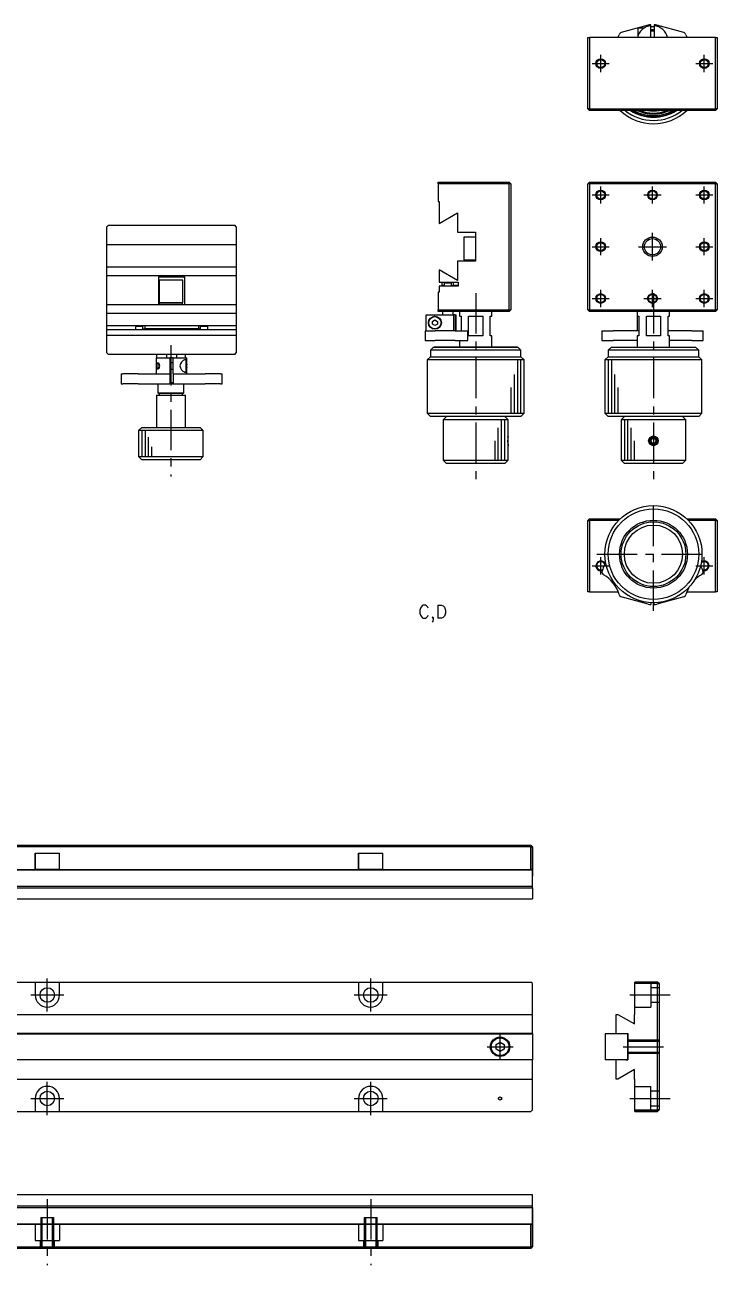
# Model space of a CAD drawing. Extents: x 18 to 806, y 13 to 406.
# Drawn here: x 217.9 to 432, y 22.8 to 406.3 of the extents above; entities that cross this region are included whole.
import ezdxf

# ---------------------------------------------------------------- set-up
doc = ezdxf.new("R2010")
doc.units = 0
doc.header["$LTSCALE"] = 10
doc.linetypes.add('CENTER', pattern=[2, 1.25, -0.25, 0.25, -0.25])
doc.linetypes.add('DASHED', pattern=[3.5, 2, -1.5])
doc.layers.get('0').update_dxf_attribs({"linetype": 'CONTINUOUS'})
doc.layers.add('CENTER', color=1, linetype='CENTER')
doc.styles.get("Standard").update_dxf_attribs({"font": 'txt.shx', "bigfont": '@extfont2.shx'})

msp = doc.modelspace()

# ---------------------------------------------------------------- linework, layer by layer
at = {"color": 7, "linetype": 'CONTINUOUS'}
for p, q in [((410.695905, 406.182148), (402.349441, 403.94572)), ((407.49, 405.252519), (407.49, 402.87321)), ((409.278451, 405.252519), (407.49, 405.252519)), ((411.49, 406.07613), (411.49, 406.327456)), ((411.49, 402.352519), (411.49, 406.07613)), ((412.489981, 404.352519), (411.49, 404.352519)), ((412.49, 406.327456), (412.49, 406.07613)), ((412.49, 406.07613), (412.49, 402.352519)), ((421.630559, 403.94572), (413.284095, 406.182148)), ((391.99, 380.352519), (391.99, 402.352519)), ((391.99, 402.352519), (392.49, 402.352519)), ((392.49, 402.352519), (392.49, 380.352519)), ((431.49, 402.352519), (392.49, 402.352519)), ((431.49, 380.352519), (431.49, 402.352519)), ((431.49, 402.352519), (431.99, 402.352519)), ((431.99, 402.352519), (431.99, 380.352519)), ((392.49, 379.852519), (391.99, 380.352519)), ((392.49, 380.352519), (391.99, 380.352519)), ((392.49, 379.852519), (392.49, 380.352519)), ((392.49, 380.352519), (431.49, 380.352519)), ((431.49, 379.852519), (392.49, 379.852519)), ((431.49, 379.852519), (431.49, 380.352519)), ((431.99, 380.352519), (431.49, 380.352519)), ((431.49, 379.852519), (431.99, 380.352519)), ((345.717481, 357.71), (367.717481, 357.71)), ((345.717481, 357.21), (345.717481, 357.71)), ((345.717481, 357.21), (345.717481, 351.71)), ((367.717481, 357.21), (345.717481, 357.21)), ((367.717481, 357.71), (367.717481, 357.21)), ((368.217481, 357.21), (367.717481, 357.71)), ((367.717481, 318.21), (367.717481, 357.21)), ((368.217481, 357.21), (367.717481, 357.21)), ((368.217481, 357.21), (368.217481, 318.21)), ((392.49, 357.71), (391.99, 357.21)), ((391.99, 318.21), (391.99, 357.21)), ((392.49, 357.21), (391.99, 357.21)), ((392.49, 357.21), (392.49, 357.71)), ((392.49, 357.71), (431.49, 357.71)), ((431.49, 357.21), (392.49, 357.21)), ((392.49, 357.21), (392.49, 318.21)), ((431.49, 357.21), (431.49, 357.71)), ((431.99, 357.21), (431.49, 357.71)), ((431.49, 318.21), (431.49, 357.21)), ((431.49, 357.21), (431.99, 357.21)), ((431.99, 357.21), (431.99, 318.21)), ((345.717481, 351.71), (346.017481, 351.71)), ((346.017481, 351.71), (346.017481, 344.883205)), ((346.017481, 344.883205), (351.717481, 348.174102)), ((351.717481, 348.174102), (351.717481, 342.21)), ((243.81, 344.37), (243.31, 343.87)), ((243.31, 338.37), (243.31, 343.87)), ((243.81, 344.37), (282.81, 344.37)), ((283.31, 343.87), (282.81, 344.37)), ((283.31, 343.87), (283.31, 338.37)), ((351.717481, 342.21), (357.217481, 342.21)), ((357.217481, 342.21), (357.217481, 333.21)), ((243.31, 338.37), (283.31, 338.37)), ((243.31, 331.543205), (243.31, 338.37)), ((283.31, 338.37), (283.31, 331.543205)), ((357.217481, 340.71), (353.667481, 340.71)), ((357.217481, 340.71), (353.667481, 340.71)), ((353.667481, 340.71), (353.667481, 333.71)), ((357.217481, 340.71), (356.740131, 340.71)), ((357.217481, 340.71), (356.740131, 340.71)), ((353.667481, 333.71), (357.217481, 333.71)), ((355.317481, 333.71), (355.317481, 333.21)), ((243.31, 331.543205), (283.31, 331.543205)), ((243.31, 328.87), (243.31, 331.543205)), ((283.31, 331.543205), (283.31, 328.87)), ((346.017481, 330.536795), (346.017481, 326.71)), ((351.717481, 327.245898), (346.017481, 330.536795)), ((357.217481, 333.21), (351.717481, 333.21)), ((351.717481, 333.21), (351.717481, 327.245898)), ((243.31, 328.87), (283.31, 328.87)), ((243.31, 319.87), (243.31, 328.87)), ((260.077572, 328.87), (259.21122, 328.37)), ((259.21122, 328.37), (267.40878, 328.37)), ((259.21122, 328.37), (259.21122, 319.87)), ((266.747868, 327.37), (259.447868, 327.37)), ((259.447868, 327.37), (259.447868, 320.37)), ((267.40878, 328.37), (266.542428, 328.87)), ((266.747868, 320.37), (266.747868, 327.37)), ((267.40878, 319.87), (267.40878, 328.37)), ((283.31, 328.87), (283.31, 319.87)), ((346.017481, 326.71), (351.917481, 326.71)), ((346.917481, 325.71), (346.917481, 326.71)), ((347.867481, 326.71), (347.567481, 326.41)), ((349.264222, 326.41), (347.567481, 326.41)), ((347.567481, 326.41), (347.567481, 325.51)), ((349.867481, 326.41), (349.264222, 326.41)), ((349.867481, 326.41), (349.567481, 326.71)), ((349.867481, 325.51), (349.867481, 326.41)), ((350.417481, 325.71), (350.417481, 326.71)), ((351.917481, 326.71), (351.917481, 325.51)), ((346.017481, 323.71), (345.717481, 323.71)), ((345.717481, 323.71), (345.717481, 318.21)), ((346.017481, 325.51), (346.017481, 323.71)), ((346.717486, 325.51), (346.017481, 325.51)), ((347.217486, 325.51), (346.717486, 325.51)), ((347.567481, 325.71), (346.917481, 325.71)), ((350.217476, 325.51), (347.217486, 325.51)), ((349.867481, 325.71), (350.417481, 325.71)), ((350.717476, 325.51), (350.217476, 325.51)), ((351.917481, 325.71), (350.417481, 325.71)), ((351.917481, 325.51), (350.717476, 325.51)), ((243.31, 319.87), (283.31, 319.87)), ((243.31, 317.196795), (243.31, 319.87)), ((259.447868, 320.37), (266.747868, 320.37)), ((266.697868, 320.37), (259.497868, 320.37)), ((259.497868, 320.37), (259.497868, 319.87)), ((266.697868, 319.87), (266.697868, 320.37)), ((283.31, 319.87), (283.31, 317.196795)), ((243.31, 317.196795), (283.31, 317.196795)), ((243.31, 313.37), (243.31, 317.196795)), ((283.31, 317.196795), (283.31, 313.37)), ((341.99387, 311.71), (341.99387, 316.71)), ((341.99387, 316.71), (350.440381, 316.71)), ((343.967481, 314.643013), (344.717481, 315.076025)), ((343.967481, 313.776987), (343.967481, 314.643013)), ((344.717481, 315.076025), (345.467481, 314.643013)), ((345.467481, 314.643013), (345.467481, 313.776987)), ((345.717481, 318.21), (367.717481, 318.21)), ((345.717481, 317.71), (345.717481, 318.21)), ((367.717481, 317.71), (345.717481, 317.71)), ((347.097481, 317.71), (347.097481, 316.71)), ((350.337481, 316.71), (350.337481, 317.71)), ((350.440381, 316.71), (350.440381, 311.71)), ((350.983721, 316.71), (350.440381, 316.71)), ((350.983721, 316.71), (350.983721, 311.71)), ((350.983721, 316.71), (351.317481, 316.71)), ((351.317481, 311.71), (351.317481, 316.71)), ((352.317481, 317.71), (352.317481, 316.21)), ((352.317481, 316.21), (352.817481, 316.21)), ((352.817481, 316.21), (352.817481, 311.71)), ((355.138032, 316.21), (359.496931, 316.21)), ((355.138032, 310.21), (355.138032, 316.21)), ((359.496931, 316.21), (359.496931, 310.21)), ((361.817481, 316.21), (362.317481, 316.21)), ((361.817481, 310.21), (361.817481, 316.21)), ((362.317481, 316.21), (362.317481, 317.71)), ((367.717481, 318.21), (368.217481, 318.21)), ((367.717481, 318.21), (367.717481, 317.71)), ((367.717481, 317.71), (368.217481, 318.21)), ((391.99, 318.21), (392.49, 318.21)), ((391.99, 318.21), (392.49, 317.71)), ((392.49, 317.71), (392.49, 318.21)), ((392.49, 318.21), (431.49, 318.21)), ((431.49, 317.71), (392.49, 317.71)), ((407.24, 316.71), (407.29, 316.71)), ((407.24, 316.71), (407.24, 314.213396)), ((407.29, 317.71), (407.29, 316.21)), ((407.29, 316.21), (407.79, 316.21)), ((407.79, 316.21), (407.79, 310.21)), ((410.110551, 316.21), (414.469449, 316.21)), ((410.110551, 310.21), (410.110551, 316.21)), ((414.469449, 316.21), (414.469449, 310.21)), ((416.79, 316.21), (417.29, 316.21)), ((416.79, 310.21), (416.79, 316.21)), ((417.29, 316.21), (417.29, 317.71)), ((431.49, 317.71), (431.49, 318.21)), ((431.99, 318.21), (431.49, 318.21)), ((431.49, 317.71), (431.99, 318.21)), ((243.31, 313.37), (283.31, 313.37)), ((243.31, 312.17), (243.31, 313.37)), ((243.31, 312.17), (283.31, 312.17)), ((243.31, 310.37), (243.31, 312.17)), ((252.46, 313.37), (252.16, 313.07)), ((254.46, 313.07), (252.16, 313.07)), ((252.16, 313.07), (252.16, 312.17)), ((254.46, 313.07), (254.16, 313.37)), ((254.46, 312.17), (254.46, 313.07)), ((254.46, 312.37), (255.01, 312.37)), ((255.01, 313.37), (255.01, 312.37)), ((271.61, 312.37), (255.01, 312.37)), ((271.61, 313.37), (271.61, 312.37)), ((271.61, 312.37), (272.16, 312.37)), ((272.46, 313.37), (272.16, 313.07)), ((274.46, 313.07), (272.16, 313.07)), ((272.16, 313.07), (272.16, 312.17)), ((274.46, 313.07), (274.16, 313.37)), ((274.46, 312.17), (274.46, 313.07)), ((283.31, 313.37), (283.31, 312.17)), ((283.31, 312.17), (283.31, 310.37)), ((341.742544, 311.71), (341.742544, 308.71)), ((341.742544, 311.71), (341.887852, 311.71)), ((341.887852, 311.71), (344.12428, 311.71)), ((344.717481, 313.343975), (343.967481, 313.776987)), ((344.12428, 311.71), (344.829049, 311.71)), ((345.467481, 313.776987), (344.717481, 313.343975)), ((350.947828, 311.71), (344.829049, 311.71)), ((350.947828, 311.71), (352.150113, 311.71)), ((352.150113, 311.71), (354.047881, 311.71)), ((354.047881, 311.71), (354.881481, 311.71)), ((354.881481, 308.71), (354.881481, 311.71)), ((396.354239, 311.71), (396.409996, 311.71)), ((396.354239, 311.71), (396.354239, 308.71)), ((396.409996, 311.71), (397.207739, 311.71)), ((397.207739, 311.71), (399.877502, 311.71)), ((407.79, 311.71), (399.877502, 311.71)), ((407.24, 314.213396), (407.24, 311.71)), ((424.102498, 311.71), (416.79, 311.71)), ((424.102498, 311.71), (426.772261, 311.71)), ((426.772261, 311.71), (427.570004, 311.71)), ((427.570004, 311.71), (427.625761, 311.71)), ((427.625761, 308.71), (427.625761, 311.71)), ((243.31, 304.87), (243.31, 310.37)), ((243.31, 310.37), (283.31, 310.37)), ((283.31, 310.37), (283.31, 304.87)), ((341.742544, 308.71), (341.887852, 308.71)), ((341.887852, 308.71), (344.12428, 308.71)), ((344.12428, 308.71), (344.829049, 308.71)), ((350.947828, 308.71), (344.829049, 308.71)), ((350.947828, 308.71), (352.150113, 308.71)), ((352.150113, 308.71), (354.047881, 308.71)), ((352.317481, 308.71), (352.317481, 306.71)), ((354.047881, 308.71), (354.881481, 308.71)), ((359.496931, 310.21), (355.138032, 310.21)), ((359.496931, 310.21), (355.138032, 310.21)), ((362.317481, 310.21), (361.817481, 310.21)), ((362.317481, 310.21), (361.817481, 310.21)), ((362.317481, 306.71), (362.317481, 310.21)), ((396.354239, 308.71), (396.409996, 308.71)), ((396.409996, 308.71), (397.207739, 308.71)), ((397.207739, 308.71), (399.877502, 308.71)), ((407.29, 308.71), (399.877502, 308.71)), ((407.79, 310.21), (407.29, 310.21)), ((407.29, 310.21), (407.29, 306.71)), ((414.469449, 310.21), (410.110551, 310.21)), ((417.29, 310.21), (416.79, 310.21)), ((417.29, 306.71), (417.29, 310.21)), ((424.102498, 308.71), (417.29, 308.71)), ((424.102498, 308.71), (426.772261, 308.71)), ((426.772261, 308.71), (427.570004, 308.71)), ((427.570004, 308.71), (427.625761, 308.71)), ((243.31, 304.87), (243.81, 304.37)), ((282.81, 304.37), (243.81, 304.37)), ((258.56, 303.37), (262.81, 303.37)), ((258.56, 303.37), (258.56, 298.37)), ((258.597868, 304.37), (258.597868, 303.37)), ((261.69, 304.37), (261.69, 303.37)), ((262.81, 303.37), (262.81, 298.37)), ((263.81, 303.37), (262.81, 303.37)), ((263.81, 303.37), (268.06, 303.37)), ((263.81, 298.37), (263.81, 303.37)), ((264.93, 303.37), (264.93, 304.37)), ((267.597868, 303.37), (267.597868, 304.37)), ((268.06, 300.872878), (268.06, 303.37)), ((282.81, 304.37), (283.31, 304.87)), ((343.317481, 303.71), (342.317481, 302.71)), ((344.317481, 306.71), (343.317481, 305.71)), ((371.317481, 305.71), (343.317481, 305.71)), ((343.317481, 305.71), (343.317481, 303.71)), ((343.317481, 303.71), (371.317481, 303.71)), ((344.317481, 306.71), (370.317481, 306.71)), ((344.317481, 306.71), (348.317481, 306.71)), ((370.117481, 306.71), (344.517481, 306.71)), ((348.317481, 306.71), (344.517481, 306.71)), ((366.317481, 306.71), (370.317481, 306.71)), ((370.117481, 306.71), (366.317481, 306.71)), ((371.317481, 305.71), (370.317481, 306.71)), ((371.317481, 303.71), (371.317481, 305.71)), ((372.317481, 302.71), (371.317481, 303.71)), ((398.29, 303.71), (397.29, 302.71)), ((399.29, 306.71), (398.29, 305.71)), ((412.29, 305.71), (398.29, 305.71)), ((398.29, 305.71), (398.29, 303.71)), ((398.29, 303.71), (412.29, 303.71)), ((399.29, 306.71), (412.29, 306.71)), ((412.29, 306.71), (425.29, 306.71)), ((426.29, 305.71), (412.29, 305.71)), ((412.29, 303.71), (426.29, 303.71)), ((426.29, 305.71), (425.29, 306.71)), ((426.29, 303.71), (426.29, 305.71)), ((427.29, 302.71), (426.29, 303.71)), ((258.745341, 301.597344), (258.789485, 301.710705)), ((258.760658, 300.38209), (258.794988, 300.265916)), ((258.818026, 299.979959), (258.764164, 300.087524)), ((258.830854, 301.551535), (258.784355, 301.443826)), ((258.789485, 301.710705), (258.845182, 301.795334)), ((258.794988, 300.265916), (258.840071, 300.17323)), ((258.901485, 299.8973), (258.818026, 299.979959)), ((258.89672, 301.632052), (258.830854, 301.551535)), ((258.840071, 300.17323), (258.925533, 300.088882)), ((258.845182, 301.795334), (258.936181, 301.85901)), ((259.001588, 301.67), (258.89672, 301.632052)), ((259.001609, 299.870005), (258.901485, 299.8973)), ((258.925533, 300.088882), (259.001578, 300.07)), ((258.936181, 301.85901), (259.001578, 301.869995)), ((259.001578, 301.869995), (259.107557, 301.846759)), ((259.001578, 300.07), (259.111456, 300.101256)), ((259.047535, 301.664196), (259.001588, 301.67)), ((259.069551, 299.879972), (259.001609, 299.870005)), ((259.139474, 301.621762), (259.047535, 301.664196)), ((259.179638, 299.9317), (259.069551, 299.879972)), ((259.107557, 301.846759), (259.219625, 301.779896)), ((259.111456, 300.101256), (259.206427, 300.172802)), ((259.229297, 301.543893), (259.139474, 301.621762)), ((259.261847, 299.995472), (259.179638, 299.9317)), ((259.206427, 300.172802), (259.281153, 300.258761)), ((259.219625, 301.779896), (259.304709, 301.702862)), ((259.308719, 301.441559), (259.229297, 301.543893)), ((259.34255, 300.079047), (259.261847, 299.995472)), ((259.281153, 300.258761), (259.34914, 300.366708)), ((259.304709, 301.702862), (259.387398, 301.604364)), ((259.360307, 301.351794), (259.308719, 301.441559)), ((259.419181, 300.180955), (259.34255, 300.079047)), ((259.34914, 300.366708), (259.400104, 300.477807)), ((259.387398, 301.604364), (259.457229, 301.497851)), ((259.400104, 300.477807), (259.435816, 300.587105)), ((259.48572, 300.293862), (259.419181, 300.180955)), ((259.435816, 300.587105), (259.459188, 300.696533)), ((259.457229, 301.497851), (259.519874, 301.374915)), ((259.459188, 300.696533), (259.47143, 300.811264)), ((259.47143, 300.811264), (259.471455, 300.928249)), ((263.81, 301.87), (262.81, 301.87)), ((262.81, 299.87), (263.81, 299.87)), ((267.81, 302.77), (267.269785, 302.77)), ((267.464123, 302.846849), (267.592171, 302.869227)), ((267.592171, 302.869227), (267.61839, 302.87)), ((267.61839, 302.87), (267.833719, 302.79249)), ((267.81, 298.97), (267.81, 302.77)), ((267.833719, 302.79249), (267.913684, 302.689581)), ((267.913684, 302.689581), (267.966556, 302.564457)), ((267.978015, 299.213884), (267.935058, 299.092982)), ((268.06, 298.37), (268.06, 300.872878)), ((372.317481, 302.71), (342.317481, 302.71)), ((342.317481, 302.71), (342.317481, 286.21)), ((372.317481, 286.21), (372.317481, 302.71)), ((427.29, 302.71), (397.29, 302.71)), ((397.29, 302.71), (397.29, 286.21)), ((427.29, 286.21), (427.29, 302.71)), ((247.674239, 298.37), (248.186581, 298.37)), ((247.674239, 298.37), (247.674239, 295.37)), ((247.674239, 295.37), (248.186581, 295.37)), ((252.962964, 298.37), (248.186581, 298.37)), ((252.962964, 295.37), (248.186581, 295.37)), ((252.962964, 298.37), (253.669441, 298.37)), ((252.962964, 295.37), (253.669441, 295.37)), ((253.669441, 298.37), (262.015905, 298.37)), ((253.669441, 295.37), (262.015905, 295.37)), ((259.097868, 295.37), (259.097868, 292.57)), ((262.015905, 298.37), (262.81, 298.37)), ((262.015905, 295.37), (262.81, 295.37)), ((262.81, 298.37), (262.81, 295.37)), ((262.81, 295.773126), (263.81, 295.773126)), ((263.31, 295.37), (262.81, 295.37)), ((263.81, 295.37), (263.31, 295.37)), ((263.81, 298.37), (264.604095, 298.37)), ((263.81, 298.37), (263.81, 295.37)), ((263.81, 295.37), (264.604095, 295.37)), ((264.604095, 298.37), (272.950559, 298.37)), ((264.604095, 295.37), (272.950559, 295.37)), ((267.097868, 292.57), (267.097868, 295.37)), ((267.269118, 298.97), (267.81, 298.97)), ((267.480578, 298.888789), (267.378574, 298.921599)), ((267.618422, 298.87), (267.480578, 298.888789)), ((267.815727, 298.932572), (267.618422, 298.87)), ((267.878789, 298.996692), (267.815727, 298.932572)), ((267.935058, 299.092982), (267.878789, 298.996692)), ((272.950559, 298.37), (273.657036, 298.37)), ((272.950559, 295.37), (273.657036, 295.37)), ((278.433419, 298.37), (273.657036, 298.37)), ((278.433419, 295.37), (273.657036, 295.37)), ((278.433419, 298.37), (278.945761, 298.37)), ((278.433419, 295.37), (278.945761, 295.37)), ((278.945761, 295.37), (278.945761, 298.37)), ((258.597868, 291.87), (267.597868, 291.87)), ((258.597868, 291.87), (258.597868, 281.87)), ((259.097868, 292.57), (267.097868, 292.57)), ((259.097868, 292.57), (259.297868, 292.37)), ((266.897868, 292.37), (259.297868, 292.37)), ((259.497868, 292.37), (259.497868, 291.87)), ((266.697868, 291.87), (266.697868, 292.37)), ((267.097868, 292.57), (266.897868, 292.37)), ((267.597868, 281.87), (267.597868, 291.87)), ((342.317481, 286.21), (372.317481, 286.21)), ((342.317481, 286.21), (343.317481, 285.21)), ((371.317481, 285.21), (343.317481, 285.21)), ((348.317481, 285.21), (347.317481, 284.21)), ((367.317481, 284.21), (347.317481, 284.21)), ((347.317481, 284.21), (347.317481, 271.71)), ((367.317481, 284.21), (366.317481, 285.21)), ((367.317481, 278.96), (367.317481, 284.21)), ((371.317481, 285.21), (372.317481, 286.21)), ((397.29, 286.21), (427.29, 286.21)), ((397.29, 286.21), (398.29, 285.21)), ((426.29, 285.21), (398.29, 285.21)), ((403.29, 285.21), (402.29, 284.21)), ((422.29, 284.21), (402.29, 284.21)), ((402.29, 284.21), (402.29, 271.71)), ((422.29, 284.21), (421.29, 285.21)), ((422.29, 271.71), (422.29, 284.21)), ((426.29, 285.21), (427.29, 286.21)), ((254.097868, 281.87), (253.097868, 280.87)), ((263.097868, 280.87), (253.097868, 280.87)), ((253.097868, 280.87), (253.097868, 272.87)), ((254.097868, 281.87), (263.097868, 281.87)), ((263.097868, 281.87), (272.097868, 281.87)), ((273.097868, 280.87), (263.097868, 280.87)), ((273.097868, 280.87), (272.097868, 281.87)), ((273.097868, 272.87), (273.097868, 280.87)), ((367.317481, 271.71), (367.317481, 276.460218)), ((411.423975, 277.71), (411.856987, 278.46)), ((411.856987, 276.96), (411.423975, 277.71)), ((411.856987, 278.46), (412.723013, 278.46)), ((412.723013, 276.96), (411.856987, 276.96)), ((412.723013, 278.46), (413.156025, 277.71)), ((413.156025, 277.71), (412.723013, 276.96)), ((253.097868, 272.87), (273.097868, 272.87)), ((253.097868, 272.87), (254.097868, 271.87)), ((272.097868, 271.87), (273.097868, 272.87)), ((272.097868, 271.87), (254.097868, 271.87)), ((347.317481, 271.71), (367.317481, 271.71)), ((347.317481, 271.71), (348.317481, 270.71)), ((366.317481, 270.71), (348.317481, 270.71)), ((366.317481, 270.71), (367.317481, 271.71)), ((402.29, 271.71), (412.29, 271.71)), ((402.29, 271.71), (403.29, 270.71)), ((412.29, 270.71), (403.29, 270.71)), ((412.29, 271.71), (422.29, 271.71)), ((421.29, 270.71), (412.29, 270.71)), ((421.29, 270.71), (422.29, 271.71)), ((391.99, 253.067481), (392.49, 253.567481)), ((392.49, 253.067481), (392.49, 253.567481)), ((392.49, 253.567481), (401.985147, 253.567481)), ((422.594853, 253.567481), (431.49, 253.567481)), ((431.49, 253.067481), (431.49, 253.567481)), ((431.99, 253.067481), (431.49, 253.567481)), ((391.99, 231.067481), (391.99, 253.067481)), ((391.99, 253.067481), (392.49, 253.067481)), ((392.49, 253.067481), (392.49, 231.067481)), ((401.480745, 253.067481), (392.49, 253.067481)), ((431.49, 253.067481), (423.099255, 253.067481)), ((431.49, 231.067481), (431.49, 253.067481)), ((431.49, 253.067481), (431.99, 253.067481)), ((431.99, 253.067481), (431.99, 231.067481)), ((392.49, 231.067481), (391.99, 231.067481)), ((392.49, 231.067481), (401.357497, 231.067481)), ((422.622503, 231.067481), (431.49, 231.067481)), ((431.99, 231.067481), (431.49, 231.067481)), ((410.695905, 227.237852), (402.349441, 229.47428)), ((411.49, 227.68883), (411.49, 227.092544)), ((412.49, 227.092544), (412.49, 227.668814)), ((421.630559, 229.47428), (413.284095, 227.237852)), ((75.37, 152.72), (374.37, 152.72)), ((374.37, 152.22), (75.37, 152.22)), ((221.12, 150.22), (228.62, 150.22)), ((221.12, 150.22), (221.12, 145.22)), ((221.12, 145.22), (221.12, 150.22)), ((228.62, 145.22), (228.62, 150.22)), ((228.62, 145.22), (228.62, 150.22)), ((321.12, 150.22), (328.62, 150.22)), ((321.12, 150.22), (321.12, 145.22)), ((321.12, 145.22), (321.12, 150.22)), ((328.62, 145.22), (328.62, 150.22)), ((328.62, 145.22), (328.62, 150.22)), ((374.37, 152.22), (374.37, 152.72)), ((374.87, 152.22), (374.37, 152.72)), ((374.87, 152.22), (374.37, 152.72)), ((374.37, 145.22), (374.37, 152.22)), ((374.37, 152.22), (374.87, 152.22)), ((374.87, 152.22), (374.87, 145.22)), ((374.87, 145.22), (374.87, 152.22)), ((74.87, 145.12), (374.87, 145.12)), ((128.62, 145.22), (221.12, 145.22)), ((224.87, 145.22), (221.12, 145.22)), ((228.62, 145.22), (224.87, 145.22)), ((228.62, 145.22), (321.12, 145.22)), ((324.87, 145.22), (321.12, 145.22)), ((328.62, 145.22), (324.87, 145.22)), ((328.62, 145.22), (374.37, 145.22)), ((374.87, 145.22), (374.37, 145.22)), ((374.87, 145.22), (374.87, 145.12)), ((374.87, 145.12), (374.87, 145.22)), ((374.87, 145.12), (374.87, 143.12)), ((374.87, 140.023848), (374.87, 145.12)), ((374.87, 139.52), (374.87, 143.12)), ((74.87, 140.023848), (374.87, 140.023848)), ((74.87, 139.52), (374.87, 139.52)), ((374.87, 139.52), (374.87, 140.023848)), ((374.87, 139.52), (374.87, 136.12)), ((374.87, 139.52), (374.87, 136.12)), ((74.87, 136.12), (374.87, 136.12)), ((128.62, 110.38), (221.12, 110.38)), ((221.12, 110.38), (221.12, 106.38)), ((221.12, 110.38), (228.62, 110.38)), ((228.62, 106.38), (228.62, 110.38)), ((228.62, 110.38), (321.12, 110.38)), ((321.12, 110.38), (321.12, 106.38)), ((321.12, 110.38), (328.62, 110.38)), ((328.62, 106.38), (328.62, 110.38)), ((328.62, 110.38), (374.37, 110.38)), ((374.87, 109.88), (374.37, 110.38)), ((374.87, 100.38), (374.87, 109.88)), ((406.5, 110.38), (413.5, 110.38)), ((406.5, 109.88), (406.5, 110.38)), ((413.5, 110.38), (406.5, 110.38)), ((406.5, 100.38), (406.5, 109.88)), ((413.5, 109.88), (406.5, 109.88)), ((413.5, 110.38), (413.5, 109.88)), ((413.5, 110.38), (414, 109.88)), ((414, 109.88), (413.5, 110.38)), ((413.5, 70.88), (413.5, 109.88)), ((413.5, 109.88), (414, 109.88)), ((414, 109.88), (413.5, 109.88)), ((414, 109.88), (414, 70.88)), ((74.87, 100.38), (374.87, 100.38)), ((374.87, 94.48), (374.87, 100.38)), ((400.8, 94.48), (400.8, 100.38)), ((400.8, 100.38), (401.303848, 100.38)), ((401.303848, 100.38), (406.4, 97.437735)), ((406.4, 97.437735), (406.4, 100.38)), ((406.4, 100.38), (406.5, 100.38)), ((374.87, 94.48), (74.87, 94.48)), ((74.87, 94.38), (374.87, 94.38)), ((374.87, 94.48), (374.87, 94.38)), ((374.87, 94.38), (374.87, 86.38)), ((404.4, 94.38), (397.4, 94.38)), ((397.4, 94.38), (397.4, 86.38)), ((404.4, 94.38), (397.4, 94.38)), ((400.8, 94.48), (404.4, 94.48)), ((400.8, 94.48), (404.4, 94.48)), ((404.4, 94.48), (404.4, 94.38)), ((404.4, 86.38), (404.4, 94.38)), ((404.4, 94.38), (404.4, 86.38)), ((363.62, 91.101688), (364.87, 91.823376)), ((363.62, 89.658312), (363.62, 91.101688)), ((364.87, 88.936624), (363.62, 89.658312)), ((364.87, 91.823376), (366.12, 91.101688)), ((366.12, 89.658312), (364.87, 88.936624)), ((366.12, 91.101688), (366.12, 89.658312)), ((374.87, 86.38), (74.87, 86.38)), ((374.87, 86.28), (74.87, 86.28)), ((374.87, 86.38), (374.87, 86.28)), ((374.87, 80.38), (374.87, 86.28)), ((404.4, 86.38), (397.4, 86.38)), ((404.4, 86.38), (397.4, 86.38)), ((400.8, 80.38), (400.8, 86.28)), ((404.4, 86.28), (400.8, 86.28)), ((404.4, 86.38), (403.7, 86.38)), ((403.7, 86.38), (404.4, 86.38)), ((404.4, 86.38), (404.4, 86.28)), ((406.4, 83.322265), (401.303848, 80.38)), ((406.4, 83.322265), (401.303848, 80.38)), ((406.4, 80.38), (406.4, 83.322265)), ((74.87, 80.38), (374.87, 80.38)), ((374.87, 70.88), (374.87, 80.38)), ((401.303848, 80.38), (400.8, 80.38)), ((401.303848, 80.38), (400.8, 80.38)), ((406.5, 80.38), (406.4, 80.38)), ((406.5, 80.38), (406.4, 80.38)), ((406.5, 70.88), (406.5, 80.38)), ((221.12, 74.38), (221.12, 70.38)), ((228.62, 70.38), (228.62, 74.38)), ((321.12, 74.38), (321.12, 70.38)), ((328.62, 70.38), (328.62, 74.38)), ((128.62, 70.38), (221.12, 70.38)), ((221.12, 70.38), (228.62, 70.38)), ((228.62, 70.38), (321.12, 70.38)), ((321.12, 70.38), (328.62, 70.38)), ((328.62, 70.38), (374.37, 70.38)), ((374.37, 70.38), (374.87, 70.88)), ((406.5, 70.88), (413.5, 70.88)), ((406.5, 70.38), (406.5, 70.88)), ((413.5, 70.38), (406.5, 70.38)), ((406.5, 70.38), (411.5, 70.38)), ((406.5, 70.38), (411.5, 70.38)), ((406.5, 70.38), (411.5, 70.38)), ((406.5, 70.38), (411.5, 70.38)), ((406.5, 70.38), (411.5, 70.38)), ((406.5, 70.38), (411.5, 70.38)), ((406.5, 70.38), (413.5, 70.38)), ((413.5, 70.88), (413.5, 70.38)), ((413.5, 70.88), (414, 70.88)), ((413.5, 70.38), (414, 70.88)), ((414, 70.88), (413.5, 70.38)), ((414, 70.88), (413.5, 70.88)), ((374.87, 44.62), (74.87, 44.62)), ((374.87, 41.22), (374.87, 44.62)), ((374.87, 41.22), (374.87, 44.62)), ((74.87, 41.22), (374.87, 41.22)), ((74.87, 40.716152), (374.87, 40.716152)), ((374.87, 40.716152), (374.87, 41.22)), ((374.87, 37.62), (374.87, 41.22)), ((374.87, 35.62), (374.87, 40.716152)), ((374.87, 40.716152), (374.87, 35.62)), ((74.87, 35.62), (374.87, 35.62)), ((128.62, 35.52), (221.12, 35.52)), ((221.12, 35.52), (221.12, 30.52)), ((221.12, 35.52), (221.12, 30.52)), ((221.12, 35.52), (224.87, 35.52)), ((222.870005, 35.62), (222.870005, 35.52)), ((222.870005, 35.52), (222.870005, 30.52)), ((224.87, 35.52), (228.62, 35.52)), ((226.869995, 35.52), (226.869995, 35.62)), ((226.869995, 30.52), (226.869995, 35.52)), ((228.62, 35.52), (228.62, 30.52)), ((228.62, 35.52), (321.12, 35.52)), ((228.62, 35.52), (228.62, 30.52)), ((321.12, 35.52), (321.12, 30.52)), ((321.12, 35.52), (321.12, 30.52)), ((321.12, 35.52), (324.87, 35.52)), ((322.870005, 35.62), (322.870005, 35.52)), ((322.870005, 35.52), (322.870005, 30.52)), ((324.87, 35.52), (328.62, 35.52)), ((326.869995, 35.52), (326.869995, 35.62)), ((326.869995, 30.52), (326.869995, 35.52)), ((328.62, 35.52), (328.62, 30.52)), ((328.62, 35.52), (374.37, 35.52)), ((328.62, 35.52), (328.62, 30.52)), ((374.37, 28.52), (374.37, 35.52)), ((374.37, 35.52), (374.87, 35.52)), ((374.87, 35.52), (374.87, 35.62)), ((374.87, 35.52), (374.87, 28.52)), ((374.87, 28.52), (374.87, 35.52)), ((75.37, 28.52), (374.37, 28.52)), ((374.37, 28.02), (75.37, 28.02)), ((221.12, 30.52), (228.62, 30.52)), ((321.12, 30.52), (328.62, 30.52)), ((374.37, 28.52), (374.37, 28.02)), ((374.87, 28.52), (374.37, 28.52)), ((374.87, 28.52), (374.37, 28.02)), ((374.37, 28.52), (374.37, 28.02))]:
    msp.add_line(p, q, dxfattribs=at)
at = {"color": 3, "linetype": 'CONTINUOUS'}
for p, q in [((415.672848, 404.352514), (415.672734, 404.352514)), ((370.317481, 286.21), (370.317481, 302.71)), ((371.317481, 286.21), (371.317481, 302.71)), ((398.29, 302.71), (398.29, 286.21)), ((399.29, 302.71), (399.29, 286.21)), ((369.317481, 286.21), (369.317481, 298.21)), ((400.29, 298.21), (400.29, 286.21)), ((368.317481, 286.21), (368.317481, 294.21)), ((401.29, 294.21), (401.29, 286.21)), ((365.317481, 271.71), (365.317481, 284.21)), ((366.317481, 271.71), (366.317481, 284.21)), ((403.29, 284.21), (403.29, 271.71)), ((404.29, 284.21), (404.29, 271.71)), ((254.097868, 280.87), (254.097868, 272.87)), ((255.097868, 280.87), (255.097868, 272.87)), ((364.317481, 271.71), (364.317481, 281.71)), ((405.29, 281.71), (405.29, 271.71)), ((256.097868, 278.87), (256.097868, 272.87)), ((363.317481, 271.71), (363.317481, 277.71)), ((367.283553, 278.96402), (367.317481, 279.209995)), ((406.29, 277.71), (406.29, 271.71)), ((257.097868, 275.87), (257.097868, 272.87)), ((410.790005, 252.554442), (410.790005, 252.554342))]:
    msp.add_line(p, q, dxfattribs=at)
at = {"color": 3, "linetype": 'DASHED'}
for p, q in [((411.5, 110.38), (411.5, 106.38)), ((414, 108.63), (411.5, 108.63)), ((411.5, 106.38), (411.5, 102.63)), ((411.5, 104.13), (414, 104.13)), ((406.5, 102.63), (411.5, 102.63)), ((414, 92.379995), (404.4, 92.379995)), ((414, 92.03), (404.4, 92.03)), ((404.4, 88.73), (414, 88.73)), ((404.4, 88.380005), (414, 88.380005)), ((406.5, 78.13), (411.5, 78.13)), ((411.5, 74.38), (411.5, 78.13)), ((414, 76.63), (411.5, 76.63)), ((411.5, 70.38), (411.5, 74.38)), ((411.5, 72.13), (414, 72.13)), ((222.870005, 37.62), (222.870005, 35.62)), ((222.870005, 37.62), (226.869995, 37.62)), ((223.22, 37.62), (223.22, 28.02)), ((226.52, 28.02), (226.52, 37.62)), ((226.869995, 35.62), (226.869995, 37.62)), ((322.870005, 37.62), (322.870005, 35.62)), ((322.870005, 37.62), (326.869995, 37.62)), ((323.22, 37.62), (323.22, 28.02)), ((326.52, 28.02), (326.52, 37.62)), ((326.869995, 35.62), (326.869995, 37.62)), ((222.62, 30.52), (222.62, 28.02)), ((222.870005, 30.52), (222.870005, 28.02)), ((226.869995, 28.02), (226.869995, 30.52)), ((227.12, 28.02), (227.12, 30.52)), ((322.62, 30.52), (322.62, 28.02)), ((322.870005, 30.52), (322.870005, 28.02)), ((326.869995, 28.02), (326.869995, 30.52)), ((327.12, 28.02), (327.12, 30.52))]:
    msp.add_line(p, q, dxfattribs=at)
at = {"color": 3, "linetype": 'CONTINUOUS'}
for centre, radius in [((395.99, 394.352519), 1.5), ((427.99, 394.352519), 1.5), ((395.99, 353.71), 1.5), ((411.99, 353.71), 1.5), ((427.99, 353.71), 1.5), ((395.99, 337.71), 1.5), ((411.99, 337.71), 3), ((427.99, 337.71), 1.5), ((395.99, 321.71), 1.5), ((411.99, 321.71), 1.5), ((427.99, 321.71), 1.5), ((412.290055, 277.71032), 1.499946)]:
    msp.add_circle(centre, radius, dxfattribs=at)
at = {"color": 7, "linetype": 'CONTINUOUS'}
for centre, radius in [((395.99, 394.352519), 1.25), ((427.99, 394.352519), 1.25), ((395.99, 353.71), 1.25), ((411.99, 353.71), 1.25), ((427.99, 353.71), 1.25), ((395.99, 337.71), 1.25), ((411.99, 337.71), 2.5), ((427.99, 337.71), 1.25), ((395.99, 321.71), 1.25), ((411.99, 321.71), 1.25), ((427.99, 321.71), 1.25), ((344.71747, 314.209999), 1.999999), ((344.717481, 314.21), 1.9), ((412.28976, 277.710044), 1.249956), ((412.29, 277.71), 1), ((412.29, 242.667481), 15), ((412.29, 242.667481), 14), ((412.29, 242.667481), 10.5), ((412.29, 242.667481), 10), ((412.29, 242.667481), 9), ((224.87, 106.38), 2.25), ((324.87, 106.38), 2.25), ((364.87, 90.38), 3), ((364.87, 90.38), 2.75), ((224.87, 74.38), 2.25), ((324.87, 74.38), 2.25), ((364.87, 74.38), 0.5)]:
    msp.add_circle(centre, radius, dxfattribs=at)
for centre, radius, start, end in [((391.99, 405.852519), 10, 339.512685, 344.861286), ((402.60826, 402.979794), 1, 105, 164.861286), ((411.99, 401.352519), 4.75, 96.042328, 167.846803), ((411.99, 401.352519), 5, 95.73917, 105), ((412.29, 390.752519), 15, 90, 93.057225), ((412.29, 390.752519), 14, 89.181461, 93.275829), ((412.29, 390.752519), 15, 89.236034, 90), ((411.99, 401.352519), 5, 75, 84.26083), ((411.99, 401.352519), 4.75, 12.153197, 83.957672), ((421.37174, 402.979794), 1, 15.138714, 75), ((431.99, 405.852519), 10, 195.138714, 200.487315), ((412.29, 390.752519), 15, 226.607672, 313.392328), ((412.29, 390.752519), 14, 231.129962, 270), ((412.29, 390.752519), 13, 236.978017, 270), ((412.29, 390.752519), 12.8, 238.382024, 270), ((412.29, 390.752519), 12.5, 240.691891, 270), ((412.29, 390.752519), 12, 245.276037, 294.723963), ((412.29, 390.752519), 11.7, 248.689388, 291.310612), ((412.29, 390.752519), 11.05, 260.548633, 279.451367), ((412.29, 390.752519), 13, 270, 303.021983), ((412.29, 390.752519), 14, 270, 308.870038), ((412.29, 390.752519), 12.8, 270, 301.617976), ((412.29, 390.752519), 12.5, 270, 299.308109), ((348.717481, 321.71), 4, 106.708344, 108.194872), ((348.717481, 321.71), 4, 71.805128, 73.291656), ((263.31, 308.37), 4, 90, 108.194874), ((263.31, 308.37), 4, 71.805127, 90), ((261.941039, 300.882158), 3.274749, 167.38526153, 194.04328305), ((260.659614, 300.920505), 1.94691, 164.40739806, 182.23389204), ((260.958488, 300.836528), 2.244319, 179.79348614, 191.6822273), ((258.399944, 300.873416), 1.072913, 2.92946135, 26.47890432), ((258.384064, 300.869733), 1.24309, 332.40248047, 23.9784012), ((268.373115, 300.485196), 2.530547, 111.05153496, 171.291772), ((268.395364, 301.265165), 2.554636, 188.93651581, 246.54568362), ((260.379776, 301.301578), 7.69117, 356.94283945, 9.45068012), ((259.422856, 300.472758), 8.647284, 351.62911478, 2.77489092), ((263.31, 299.37), 4, 262.819244, 270), ((263.31, 299.37), 4, 270, 277.180756), ((377.239104, 277.71), 10.000055, 172.819284, 187.180716), ((395.99, 239.067481), 1.25, 90, 298.173802), ((395.99, 239.067481), 1.25, 14.567442, 90), ((411.99, 232.067481), 16.5, 153.62357, 160.776714), ((398.551581, 238.731481), 1.5, 131.570154, 153.62357), ((411.99, 232.067481), 16.5, 19.223286, 25.531576), ((427.99, 239.067481), 1.25, 90, 140.504868), ((427.99, 239.067481), 1.25, 241.826198, 90), ((397.354239, 237.170863), 1, 160.776714, 240.813229), ((391.99, 227.567481), 10, 15.138714, 60.813229), ((431.99, 227.567481), 10, 119.186771, 134.128561), ((426.625761, 237.170863), 1, 299.186771, 19.223286), ((402.60826, 230.440206), 1, 195.138714, 255), ((421.37174, 230.440206), 1, 285, 344.861286), ((431.99, 227.567481), 10, 150.931293, 164.861286), ((411.99, 232.067481), 5, 255, 264.26083), ((411.99, 232.067481), 5, 275.73917, 285), ((224.87, 106.38), 3.75, 180, 270), ((224.87, 106.38), 3.75, 270, 0), ((324.87, 106.38), 3.75, 180, 270), ((324.87, 106.38), 3.75, 270, 0), ((224.87, 74.38), 3.75, 90, 180), ((224.87, 74.38), 3.75, 0, 90), ((324.87, 74.38), 3.75, 90, 180), ((324.87, 74.38), 3.75, 0, 90)]:
    msp.add_arc(centre, radius, start, end, dxfattribs=at)
at = {"color": 3, "linetype": 'CONTINUOUS'}
for centre, radius, start, end in [((377.191823, 277.70887), 9.987453, 172.780396, 188.63126), ((395.99, 239.067481), 1.5, 23.078522, 270), ((427.99, 239.067481), 1.5, 270, 126.503996), ((395.99, 239.067481), 1.5, 270, 288.28593), ((427.99, 239.067481), 1.5, 251.71407, 270)]:
    msp.add_arc(centre, radius, start, end, dxfattribs=at)
at = {"layer": 'CENTER', "color": 1, "linetype": 'CENTER'}
for p, q in [((395.99, 391.702519), (395.99, 397.002519)), ((427.99, 391.702519), (427.99, 397.002519)), ((393.34, 394.352519), (398.64, 394.352519)), ((425.34, 394.352519), (430.64, 394.352519)), ((393.34, 353.71), (398.64, 353.71)), ((395.99, 351.06), (395.99, 356.36)), ((409.34, 353.71), (414.64, 353.71)), ((411.99, 351.06), (411.99, 356.36)), ((425.34, 353.71), (430.64, 353.71)), ((427.99, 351.06), (427.99, 356.36)), ((411.99, 333.41), (411.99, 342.01)), ((393.34, 337.71), (398.64, 337.71)), ((395.99, 335.06), (395.99, 340.36)), ((407.69, 337.71), (416.29, 337.71)), ((425.34, 337.71), (430.64, 337.71)), ((427.99, 335.06), (427.99, 340.36)), ((357.317481, 323.37), (357.317481, 263.68)), ((395.99, 319.06), (395.99, 324.36)), ((411.99, 319.06), (411.99, 324.36)), ((412.29, 323.37), (412.29, 263.68)), ((427.99, 319.06), (427.99, 324.36)), ((393.34, 321.71), (398.64, 321.71)), ((409.34, 321.71), (414.64, 321.71)), ((425.34, 321.71), (430.64, 321.71)), ((263.097868, 307.3), (263.097868, 266.67)), ((412.29, 225.167481), (412.29, 260.167481)), ((394.79, 242.667481), (429.79, 242.667481)), ((395.99, 236.417481), (395.99, 241.717481)), ((395.99, 236.417481), (395.99, 241.717481)), ((427.99, 236.417481), (427.99, 241.717481)), ((427.99, 236.417481), (427.99, 241.717481)), ((393.34, 239.067481), (398.64, 239.067481)), ((393.34, 239.067481), (398.64, 239.067481)), ((425.34, 239.067481), (430.64, 239.067481)), ((425.34, 239.067481), (430.64, 239.067481)), ((224.87, 101.255), (224.87, 111.505)), ((324.87, 101.255), (324.87, 111.505)), ((219.745, 106.38), (229.995, 106.38)), ((319.745, 106.38), (329.995, 106.38)), ((404.93, 106.38), (417.64, 106.38)), ((364.87, 86.355), (364.87, 94.405)), ((360.845, 90.38), (368.895, 90.38)), ((402.92, 90.38), (415.48, 90.38)), ((224.87, 69.255), (224.87, 79.505)), ((324.87, 69.255), (324.87, 79.505)), ((219.745, 74.38), (229.995, 74.38)), ((319.745, 74.38), (329.995, 74.38)), ((404.93, 74.38), (417.64, 74.38)), ((224.87, 43.24), (224.87, 22.84)), ((324.87, 43.24), (324.87, 22.84))]:
    msp.add_line(p, q, dxfattribs=at)

# ---------------------------------------------------------------- texts
at = {"color": 7}
msp.add_text('C,D', height=4, dxfattribs=at).set_placement((339.59, 222.89))

doc.saveas('drawing.dxf')
